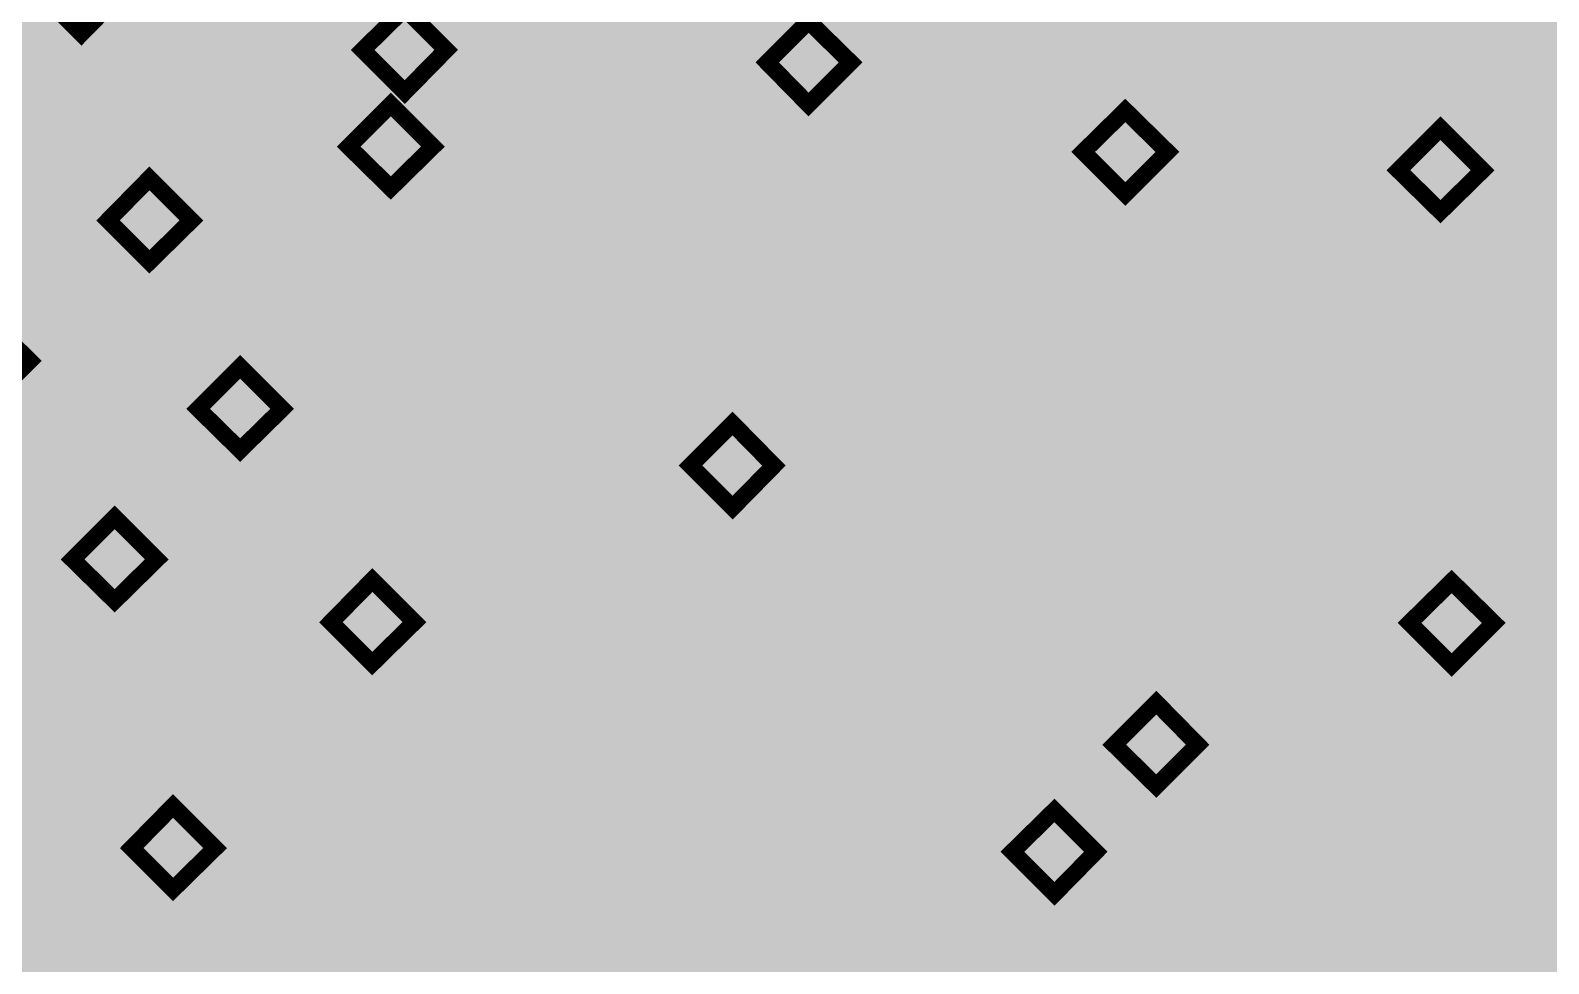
# Model space of a CAD drawing. Header units: millimetres. Extents: x 92 to 588, y 96 to 434.
# Drawn here: x 335.61 to 371.89, y 302.26 to 324.56 of the extents above; entities that cross this region are included whole.
import ezdxf

# ---------------------------------------------------------------- set-up
doc = ezdxf.new("R2010")
doc.units = ezdxf.units.MM
doc.layers.add('H', color=7, linetype='Continuous')
doc.layers.add('P', color=7, linetype='Continuous')

msp = doc.modelspace()

# ---------------------------------------------------------------- hatches: boundary and pattern name
at = {"layer": 'H', "linetype": 'Continuous'}
for points in [[(291.162, 223.903), (291.162, 433.788), (588.166, 433.788), (588.166, 223.903), (291.162, 223.903)], [(336.829, 324.48), (335.824, 325.485), (336.829, 326.49), (337.817, 325.485), (336.829, 324.48)], [(344.555, 323.086), (343.55, 324.092), (344.555, 325.079), (345.543, 324.092), (344.555, 323.086)], [(354.203, 322.786), (353.216, 323.792), (354.203, 324.779), (355.209, 323.792), (354.203, 322.786)], [(337.111, 320.917), (338.293, 323.192), (336.953, 323.192), (336.953, 323.492), (338.593, 323.492), (338.593, 323.104), (337.482, 320.917), (337.111, 320.917)], [(339.74, 320.864), (339.651, 320.864), (339.493, 320.881), (339.422, 320.917), (339.351, 320.952), (339.21, 321.04), (339.157, 321.093), (339.105, 321.163), (338.999, 321.358), (338.946, 321.463), (338.91, 321.587), (338.875, 321.869), (338.875, 322.045), (338.875, 322.204), (338.91, 322.522), (338.946, 322.645), (338.981, 322.786), (339.087, 323.016), (339.157, 323.121), (339.228, 323.227), (339.422, 323.368), (339.528, 323.439), (339.634, 323.492), (339.898, 323.545), (340.039, 323.545), (340.128, 323.545), (340.198, 323.527), (340.269, 323.527), (340.322, 323.509), (340.322, 323.174), (340.269, 323.192), (340.18, 323.227), (340.092, 323.245), (339.986, 323.245), (339.916, 323.245), (339.757, 323.21), (339.634, 323.157), (339.528, 323.086), (339.475, 323.033), (339.422, 322.963), (339.334, 322.839), (339.281, 322.68), (339.246, 322.486), (339.228, 322.381), (339.351, 322.204), (339.228, 322.134), (339.228, 322.098), (339.228, 322.063), (339.228, 321.834), (339.263, 321.622), (339.281, 321.534), (339.299, 321.463), (339.369, 321.34), (339.404, 321.287), (339.493, 321.216), (339.563, 321.163), (339.651, 321.146), (339.74, 321.146), (339.828, 321.146), (339.969, 321.199), (340.039, 321.252), (340.075, 321.287), (340.11, 321.322), (340.145, 321.428), (340.198, 321.587), (340.198, 321.728), (340.198, 321.816), (340.18, 321.94), (340.163, 322.01), (340.145, 322.045), (340.075, 322.151), (340.022, 322.187), (339.986, 322.204), (339.916, 322.257), (339.863, 322.257), (339.792, 322.275), (339.687, 322.275), (339.581, 322.275), (339.457, 322.239), (339.351, 322.204), (339.228, 322.381), (339.351, 322.469), (339.493, 322.522), (339.545, 322.539), (339.687, 322.557), (339.775, 322.557), (339.916, 322.557), (340.039, 322.522), (340.092, 322.504), (340.216, 322.451), (340.269, 322.416), (340.339, 322.345), (340.445, 322.222), (340.48, 322.134), (340.516, 322.045), (340.551, 321.851), (340.551, 321.746), (340.551, 321.657), (340.516, 321.463), (340.48, 321.375), (340.445, 321.305), (340.357, 321.163), (340.304, 321.093), (340.251, 321.04), (340.128, 320.952), (340.057, 320.917), (339.969, 320.881), (339.81, 320.864), (339.74, 320.864)], [(352.316, 320.352), (353.498, 322.645), (352.157, 322.645), (352.157, 322.945), (353.798, 322.945), (353.798, 322.557), (352.686, 320.352), (352.316, 320.352)], [(354.821, 320.299), (354.644, 320.317), (354.468, 320.352), (354.292, 320.387), (354.15, 320.458), (354.15, 320.811), (354.221, 320.793), (354.292, 320.758), (354.362, 320.723), (354.45, 320.687), (354.556, 320.652), (354.644, 320.617), (354.733, 320.617), (354.838, 320.599), (354.944, 320.617), (355.032, 320.634), (355.085, 320.67), (355.174, 320.723), (355.209, 320.758), (355.262, 320.846), (355.297, 320.934), (355.332, 321.058), (355.332, 321.181), (355.332, 321.252), (355.315, 321.358), (355.297, 321.41), (355.279, 321.446), (355.226, 321.516), (355.191, 321.552), (355.156, 321.587), (355.068, 321.64), (355.015, 321.64), (354.891, 321.675), (354.768, 321.675), (354.627, 321.675), (354.486, 321.657), (354.345, 321.64), (354.256, 321.604), (354.256, 322.945), (355.667, 322.945), (355.667, 322.645), (354.591, 322.645), (354.591, 321.957), (354.662, 321.957), (354.768, 321.957), (354.821, 321.957), (355.015, 321.957), (355.156, 321.94), (355.226, 321.922), (355.368, 321.851), (355.42, 321.798), (355.491, 321.746), (355.579, 321.64), (355.615, 321.569), (355.65, 321.481), (355.685, 321.287), (355.685, 321.093), (355.65, 320.917), (355.632, 320.828), (355.597, 320.758), (355.509, 320.617), (355.456, 320.564), (355.403, 320.493), (355.262, 320.405), (355.191, 320.37), (355.103, 320.334), (354.927, 320.299), (354.821, 320.299)], [(357.378, 320.352), (357.378, 320.617), (357.837, 320.617), (357.837, 322.363), (357.378, 322.363), (357.378, 322.592), (357.502, 322.592), (357.696, 322.628), (357.766, 322.663), (357.837, 322.733), (357.89, 322.857), (357.908, 322.945), (358.172, 322.945), (358.172, 320.617), (358.631, 320.617), (358.631, 320.352), (357.378, 320.352)], [(359.707, 320.299), (359.513, 320.334), (359.425, 320.352), (359.23, 320.405), (359.089, 320.458), (359.089, 320.828), (359.248, 320.758), (359.407, 320.67), (359.513, 320.652), (359.689, 320.617), (359.777, 320.599), (359.883, 320.617), (359.989, 320.634), (360.042, 320.652), (360.13, 320.705), (360.165, 320.74), (360.236, 320.828), (360.271, 320.917), (360.289, 320.969), (360.306, 321.075), (360.306, 321.216), (360.289, 321.34), (360.271, 321.375), (360.254, 321.428), (360.201, 321.499), (360.165, 321.516), (360.077, 321.569), (359.989, 321.587), (359.883, 321.604), (359.777, 321.622), (359.619, 321.622), (359.619, 321.904), (359.742, 321.904), (359.848, 321.904), (360.042, 321.957), (360.112, 322.01), (360.148, 322.045), (360.218, 322.116), (360.254, 322.239), (360.271, 322.345), (360.271, 322.381), (360.254, 322.469), (360.236, 322.504), (360.201, 322.539), (360.165, 322.592), (360.13, 322.61), (360.06, 322.663), (359.989, 322.68), (359.901, 322.698), (359.813, 322.698), (359.724, 322.698), (359.636, 322.68), (359.53, 322.645), (359.442, 322.61), (359.372, 322.575), (359.301, 322.539), (359.23, 322.504), (359.195, 322.469), (359.16, 322.839), (359.301, 322.892), (359.477, 322.945), (359.566, 322.963), (359.76, 322.998), (359.848, 322.998), (360.007, 322.998), (360.148, 322.963), (360.218, 322.945), (360.324, 322.892), (360.395, 322.857), (360.448, 322.804), (360.536, 322.698), (360.553, 322.645), (360.589, 322.592), (360.606, 322.451), (360.624, 322.381), (360.606, 322.275), (360.536, 322.081), (360.483, 321.993), (360.412, 321.922), (360.236, 321.816), (360.148, 321.798), (360.218, 321.746), (360.306, 321.71), (360.412, 321.675), (360.483, 321.604), (360.518, 321.569), (360.589, 321.463), (360.624, 321.41), (360.642, 321.358), (360.659, 321.199), (360.659, 321.128), (360.659, 321.04), (360.642, 320.881), (360.606, 320.811), (360.571, 320.74), (360.483, 320.599), (360.43, 320.546), (360.377, 320.493), (360.236, 320.405), (360.165, 320.37), (360.077, 320.334), (359.901, 320.299), (359.707, 320.299)], [(344.22, 320.793), (343.214, 321.781), (344.22, 322.786), (345.225, 321.781), (344.22, 320.793)], [(361.77, 320.652), (360.765, 321.657), (361.77, 322.645), (362.776, 321.657), (361.77, 320.652)], [(369.302, 320.229), (368.297, 321.216), (369.302, 322.222), (370.308, 321.216), (369.302, 320.229)], [(336.018, 320.917), (336.018, 321.41), (336.423, 321.41), (336.423, 320.917), (336.018, 320.917)], [(338.452, 319.029), (337.464, 320.017), (338.452, 321.022), (339.457, 320.017), (338.452, 319.029)], [(342.315, 318.359), (343.497, 320.634), (342.174, 320.634), (342.174, 320.952), (343.814, 320.952), (343.814, 320.564), (342.685, 318.359), (342.315, 318.359)], [(344.837, 318.306), (344.643, 318.306), (344.467, 318.341), (344.29, 318.394), (344.149, 318.447), (344.149, 318.818), (344.22, 318.782), (344.379, 318.712), (344.467, 318.676), (344.555, 318.641), (344.643, 318.623), (344.731, 318.606), (344.837, 318.606), (344.943, 318.606), (345.049, 318.641), (345.084, 318.659), (345.172, 318.729), (345.208, 318.765), (345.278, 318.853), (345.313, 318.941), (345.331, 319.047), (345.349, 319.188), (345.349, 319.258), (345.331, 319.364), (345.313, 319.417), (345.296, 319.453), (345.225, 319.523), (345.208, 319.558), (345.155, 319.594), (345.066, 319.629), (345.014, 319.647), (344.908, 319.664), (344.767, 319.682), (344.625, 319.664), (344.484, 319.647), (344.361, 319.629), (344.255, 319.611), (344.255, 320.952), (345.684, 320.952), (345.684, 320.634), (344.59, 320.634), (344.59, 319.946), (344.661, 319.964), (344.784, 319.964), (344.837, 319.964), (345.014, 319.964), (345.172, 319.929), (345.243, 319.911), (345.366, 319.858), (345.437, 319.805), (345.49, 319.752), (345.596, 319.629), (345.631, 319.558), (345.666, 319.488), (345.701, 319.294), (345.701, 319.188), (345.701, 319.082), (345.666, 318.923), (345.631, 318.835), (345.613, 318.765), (345.525, 318.623), (345.472, 318.553), (345.419, 318.5), (345.278, 318.412), (345.19, 318.377), (345.119, 318.341), (344.925, 318.306), (344.837, 318.306)], [(347.871, 318.306), (347.765, 318.306), (347.571, 318.324), (347.483, 318.359), (347.289, 318.394), (347.165, 318.465), (347.165, 318.835), (347.307, 318.747), (347.483, 318.676), (347.571, 318.641), (347.748, 318.606), (347.836, 318.606), (347.942, 318.606), (348.047, 318.641), (348.1, 318.659), (348.189, 318.712), (348.241, 318.747), (348.294, 318.835), (348.347, 318.923), (348.347, 318.959), (348.383, 319.082), (348.383, 319.223), (348.347, 319.329), (348.33, 319.382), (348.312, 319.417), (348.259, 319.505), (348.224, 319.523), (348.136, 319.576), (348.047, 319.594), (347.942, 319.611), (347.836, 319.611), (347.677, 319.611), (347.677, 319.911), (347.8, 319.911), (347.906, 319.911), (348.1, 319.964), (348.189, 320.017), (348.224, 320.052), (348.277, 320.105), (348.312, 320.229), (348.33, 320.334), (348.33, 320.387), (348.312, 320.476), (348.294, 320.511), (348.277, 320.546), (348.224, 320.599), (348.189, 320.617), (348.118, 320.652), (348.047, 320.687), (347.959, 320.687), (347.871, 320.705), (347.783, 320.687), (347.695, 320.67), (347.589, 320.652), (347.501, 320.617), (347.43, 320.581), (347.36, 320.546), (347.307, 320.511), (347.254, 320.476), (347.236, 320.846), (347.36, 320.899), (347.536, 320.952), (347.624, 320.969), (347.818, 320.987), (347.906, 321.005), (348.065, 320.987), (348.206, 320.969), (348.277, 320.934), (348.4, 320.881), (348.453, 320.846), (348.506, 320.811), (348.594, 320.705), (348.612, 320.652), (348.647, 320.581), (348.682, 320.458), (348.682, 320.37), (348.665, 320.264), (348.594, 320.088), (348.541, 319.999), (348.471, 319.929), (348.294, 319.823), (348.206, 319.788), (348.277, 319.752), (348.383, 319.717), (348.471, 319.664), (348.541, 319.611), (348.594, 319.558), (348.647, 319.47), (348.682, 319.417), (348.7, 319.347), (348.718, 319.206), (348.735, 319.135), (348.718, 319.047), (348.7, 318.888), (348.665, 318.8), (348.63, 318.729), (348.559, 318.606), (348.506, 318.553), (348.435, 318.482), (348.312, 318.394), (348.224, 318.359), (348.153, 318.341), (347.959, 318.306), (347.871, 318.306)], [(349.811, 318.306), (349.705, 318.306), (349.511, 318.324), (349.423, 318.359), (349.247, 318.394), (349.106, 318.465), (349.106, 318.835), (349.247, 318.747), (349.423, 318.676), (349.511, 318.641), (349.705, 318.606), (349.794, 318.606), (349.9, 318.606), (350.005, 318.641), (350.058, 318.659), (350.146, 318.712), (350.182, 318.747), (350.235, 318.835), (350.288, 318.923), (350.305, 318.959), (350.323, 319.082), (350.323, 319.153), (350.323, 319.223), (350.305, 319.329), (350.288, 319.382), (350.252, 319.417), (350.199, 319.505), (350.164, 319.523), (350.094, 319.576), (349.988, 319.594), (349.9, 319.611), (349.776, 319.611), (349.635, 319.611), (349.635, 319.911), (349.741, 319.911), (349.864, 319.911), (350.058, 319.964), (350.129, 320.017), (350.164, 320.052), (350.217, 320.105), (350.27, 320.229), (350.27, 320.334), (350.27, 320.387), (350.252, 320.476), (350.235, 320.511), (350.217, 320.546), (350.164, 320.599), (350.076, 320.652), (349.988, 320.687), (349.917, 320.687), (349.829, 320.705), (349.723, 320.687), (349.635, 320.67), (349.547, 320.652), (349.459, 320.617), (349.37, 320.581), (349.3, 320.546), (349.247, 320.511), (349.194, 320.476), (349.176, 320.846), (349.3, 320.899), (349.476, 320.952), (349.582, 320.969), (349.758, 320.987), (349.847, 321.005), (350.023, 320.987), (350.164, 320.969), (350.217, 320.934), (350.34, 320.881), (350.393, 320.846), (350.446, 320.811), (350.535, 320.705), (350.57, 320.652), (350.587, 320.581), (350.623, 320.458), (350.623, 320.37), (350.623, 320.264), (350.552, 320.088), (350.482, 319.999), (350.411, 319.929), (350.235, 319.823), (350.146, 319.788), (350.235, 319.752), (350.323, 319.717), (350.411, 319.664), (350.499, 319.611), (350.535, 319.558), (350.605, 319.47), (350.623, 319.417), (350.64, 319.347), (350.676, 319.206), (350.676, 319.135), (350.676, 319.047), (350.64, 318.888), (350.623, 318.8), (350.587, 318.729), (350.499, 318.606), (350.446, 318.553), (350.393, 318.482), (350.252, 318.394), (350.164, 318.359), (350.094, 318.341), (349.917, 318.306), (349.811, 318.306)], [(356.214, 320.352), (356.214, 320.846), (356.62, 320.846), (356.62, 320.352), (356.214, 320.352)], [(367.397, 317.794), (368.579, 320.07), (367.256, 320.07), (367.256, 320.37), (368.897, 320.37), (368.897, 319.999), (367.768, 317.794), (367.397, 317.794)], [(369.92, 317.742), (369.726, 317.742), (369.549, 317.777), (369.373, 317.83), (369.232, 317.883), (369.232, 318.253), (369.302, 318.218), (369.373, 318.183), (369.461, 318.147), (369.549, 318.112), (369.637, 318.077), (369.726, 318.059), (369.814, 318.041), (369.92, 318.041), (370.025, 318.041), (370.131, 318.077), (370.167, 318.094), (370.255, 318.165), (370.29, 318.2), (370.361, 318.271), (370.396, 318.377), (370.414, 318.482), (370.431, 318.623), (370.431, 318.676), (370.414, 318.8), (370.378, 318.888), (370.308, 318.959), (370.272, 318.994), (370.237, 319.029), (370.149, 319.064), (370.096, 319.082), (369.99, 319.1), (369.849, 319.117), (369.708, 319.1), (369.567, 319.082), (369.443, 319.064), (369.338, 319.047), (369.338, 320.37), (370.766, 320.37), (370.766, 320.07), (369.673, 320.07), (369.673, 319.382), (369.743, 319.4), (369.867, 319.4), (369.92, 319.4), (370.096, 319.4), (370.255, 319.364), (370.325, 319.347), (370.449, 319.276), (370.519, 319.241), (370.572, 319.188), (370.678, 319.064), (370.713, 318.994), (370.749, 318.923), (370.784, 318.729), (370.784, 318.623), (370.784, 318.518), (370.749, 318.359), (370.713, 318.271), (370.696, 318.183), (370.608, 318.059), (370.555, 317.988), (370.502, 317.936), (370.361, 317.847), (370.272, 317.812), (370.202, 317.777), (370.008, 317.742), (369.92, 317.742)], [(346.213, 318.359), (346.213, 318.853), (346.636, 318.853), (346.636, 318.359), (346.213, 318.359)], [(371.295, 317.794), (371.295, 318.288), (371.719, 318.288), (371.719, 317.794), (371.295, 317.794)], [(352.704, 315.043), (353.886, 317.336), (352.545, 317.336), (352.545, 317.636), (354.186, 317.636), (354.186, 317.248), (353.075, 315.043), (352.704, 315.043)], [(355.332, 314.99), (355.244, 314.99), (355.085, 315.025), (355.015, 315.06), (354.944, 315.078), (354.821, 315.166), (354.75, 315.237), (354.697, 315.307), (354.591, 315.484), (354.556, 315.607), (354.521, 315.731), (354.468, 316.013), (354.468, 316.189), (354.468, 316.348), (354.503, 316.648), (354.539, 316.789), (354.574, 316.93), (354.68, 317.159), (354.75, 317.265), (354.821, 317.353), (355.015, 317.512), (355.121, 317.565), (355.226, 317.618), (355.491, 317.671), (355.632, 317.689), (355.72, 317.671), (355.791, 317.671), (355.861, 317.653), (355.932, 317.636), (355.932, 317.318), (355.861, 317.336), (355.773, 317.353), (355.685, 317.371), (355.579, 317.389), (355.509, 317.371), (355.368, 317.353), (355.226, 317.301), (355.121, 317.212), (355.068, 317.159), (355.015, 317.107), (354.944, 316.965), (354.874, 316.807), (354.838, 316.63), (354.821, 316.524), (354.944, 316.33), (354.821, 316.278), (354.821, 316.225), (354.821, 316.154), (354.821, 316.101), (354.821, 315.978), (354.856, 315.766), (354.874, 315.678), (354.909, 315.59), (354.962, 315.466), (354.997, 315.431), (355.085, 315.343), (355.156, 315.307), (355.244, 315.29), (355.332, 315.272), (355.438, 315.29), (355.562, 315.343), (355.632, 315.396), (355.667, 315.431), (355.703, 315.466), (355.738, 315.554), (355.791, 315.731), (355.791, 315.872), (355.791, 315.942), (355.773, 316.083), (355.756, 316.136), (355.738, 316.189), (355.667, 316.278), (355.615, 316.33), (355.579, 316.348), (355.509, 316.383), (355.473, 316.401), (355.385, 316.419), (355.297, 316.419), (355.174, 316.401), (355.05, 316.383), (354.944, 316.33), (354.821, 316.524), (354.944, 316.595), (355.085, 316.648), (355.156, 316.666), (355.297, 316.701), (355.368, 316.701), (355.509, 316.701), (355.632, 316.666), (355.685, 316.648), (355.809, 316.595), (355.861, 316.542), (355.932, 316.489), (356.038, 316.348), (356.073, 316.278), (356.108, 316.189), (356.144, 315.995), (356.144, 315.784), (356.108, 315.607), (356.091, 315.519), (356.055, 315.431), (355.967, 315.29), (355.914, 315.237), (355.844, 315.184), (355.72, 315.096), (355.65, 315.06), (355.579, 315.025), (355.42, 314.99), (355.332, 314.99)], [(357.766, 315.043), (357.766, 315.307), (358.225, 315.307), (358.225, 317.036), (357.766, 317.036), (357.766, 317.283), (357.89, 317.283), (358.084, 317.318), (358.155, 317.353), (358.19, 317.371), (358.243, 317.424), (358.278, 317.548), (358.296, 317.636), (358.56, 317.636), (358.56, 315.307), (359.019, 315.307), (359.019, 315.043), (357.766, 315.043)], [(359.636, 315.043), (360.818, 317.336), (359.495, 317.336), (359.495, 317.636), (361.135, 317.636), (361.135, 317.248), (360.007, 315.043), (359.636, 315.043)], [(340.621, 314.531), (339.616, 315.519), (340.621, 316.524), (341.627, 315.519), (340.621, 314.531)], [(340.939, 313.173), (342.121, 315.448), (340.798, 315.448), (340.798, 315.766), (342.438, 315.766), (342.438, 315.378), (341.309, 313.173), (340.939, 313.173)], [(343.479, 313.12), (343.32, 313.155), (343.25, 313.173), (343.179, 313.208), (343.056, 313.297), (343.003, 313.349), (342.932, 313.438), (342.826, 313.614), (342.791, 313.738), (342.756, 313.861), (342.72, 314.143), (342.72, 314.32), (342.72, 314.478), (342.756, 314.778), (342.791, 314.919), (342.826, 315.06), (342.932, 315.29), (343.003, 315.396), (343.073, 315.484), (343.25, 315.643), (343.355, 315.695), (343.479, 315.748), (343.726, 315.801), (343.867, 315.801), (343.955, 315.801), (344.026, 315.801), (344.114, 315.784), (344.167, 315.766), (344.167, 315.448), (344.096, 315.466), (344.008, 315.484), (343.92, 315.501), (343.832, 315.519), (343.744, 315.501), (343.602, 315.484), (343.479, 315.431), (343.355, 315.343), (343.303, 315.29), (343.25, 315.237), (343.179, 315.096), (343.126, 314.937), (343.073, 314.743), (343.073, 314.655), (343.179, 314.461), (343.073, 314.408), (343.073, 314.355), (343.073, 314.32), (343.056, 314.284), (343.056, 314.231), (343.073, 314.108), (343.091, 313.896), (343.109, 313.808), (343.144, 313.72), (343.214, 313.596), (343.25, 313.561), (343.32, 313.473), (343.408, 313.438), (343.479, 313.402), (343.567, 313.402), (343.673, 313.42), (343.796, 313.455), (343.867, 313.526), (343.902, 313.561), (343.938, 313.596), (343.99, 313.685), (344.026, 313.861), (344.043, 314.002), (344.043, 314.073), (344.008, 314.214), (343.99, 314.267), (343.973, 314.32), (343.902, 314.408), (343.867, 314.461), (343.832, 314.478), (343.744, 314.514), (343.708, 314.531), (343.62, 314.531), (343.532, 314.549), (343.408, 314.531), (343.303, 314.514), (343.179, 314.461), (343.073, 314.655), (343.197, 314.725), (343.32, 314.778), (343.391, 314.796), (343.532, 314.831), (343.602, 314.831), (343.761, 314.813), (343.867, 314.796), (343.938, 314.778), (344.043, 314.725), (344.114, 314.672), (344.185, 314.619), (344.29, 314.478), (344.326, 314.408), (344.361, 314.32), (344.396, 314.126), (344.396, 313.914), (344.361, 313.738), (344.326, 313.649), (344.29, 313.561), (344.202, 313.42), (344.149, 313.367), (344.096, 313.314), (343.955, 313.226), (343.885, 313.191), (343.814, 313.155), (343.655, 313.12), (343.479, 313.12)], [(346.583, 313.12), (346.583, 313.402), (346.654, 313.42), (346.777, 313.438), (346.813, 313.473), (346.866, 313.508), (346.936, 313.614), (346.971, 313.685), (346.989, 313.755), (347.024, 313.914), (347.042, 314.002), (347.06, 314.214), (347.06, 314.461), (347.06, 314.725), (347.042, 314.937), (347.024, 315.025), (346.989, 315.184), (346.971, 315.254), (346.936, 315.325), (346.866, 315.413), (346.813, 315.466), (346.777, 315.484), (346.654, 315.519), (346.583, 315.519), (346.513, 315.519), (346.389, 315.484), (346.354, 315.466), (346.301, 315.413), (346.231, 315.325), (346.195, 315.254), (346.178, 315.184), (346.142, 315.025), (346.125, 314.919), (346.107, 314.708), (346.107, 314.214), (346.125, 314.02), (346.142, 313.932), (346.178, 313.755), (346.195, 313.685), (346.231, 313.614), (346.301, 313.526), (346.336, 313.473), (346.389, 313.455), (346.513, 313.42), (346.583, 313.402), (346.583, 313.12), (346.478, 313.12), (346.301, 313.173), (346.142, 313.244), (346.001, 313.367), (345.948, 313.455), (345.913, 313.543), (345.825, 313.755), (345.79, 314.002), (345.754, 314.302), (345.754, 314.637), (345.79, 314.937), (345.843, 315.202), (345.913, 315.396), (345.966, 315.484), (346.019, 315.572), (346.142, 315.695), (346.301, 315.766), (346.478, 315.801), (346.583, 315.819), (346.689, 315.801), (346.866, 315.766), (347.024, 315.678), (347.165, 315.554), (347.201, 315.484), (347.254, 315.396), (347.324, 315.184), (347.377, 314.937), (347.412, 314.637), (347.412, 314.461), (347.412, 314.302), (347.377, 314.002), (347.324, 313.738), (347.254, 313.526), (347.201, 313.455), (347.148, 313.367), (347.024, 313.244), (346.866, 313.173), (346.689, 313.12), (346.583, 313.12)], [(347.748, 313.173), (347.748, 313.543), (347.924, 313.702), (348.065, 313.843), (348.224, 314.002), (348.365, 314.161), (348.506, 314.32), (348.718, 314.584), (348.771, 314.69), (348.824, 314.778), (348.876, 314.99), (348.876, 315.078), (348.876, 315.184), (348.841, 315.272), (348.824, 315.307), (348.788, 315.378), (348.753, 315.413), (348.682, 315.466), (348.612, 315.484), (348.524, 315.501), (348.435, 315.519), (348.347, 315.519), (348.259, 315.484), (348.153, 315.466), (348.065, 315.431), (347.995, 315.396), (347.924, 315.36), (347.871, 315.325), (347.818, 315.29), (347.8, 315.66), (347.924, 315.713), (348.1, 315.766), (348.189, 315.784), (348.383, 315.819), (348.471, 315.819), (348.559, 315.819), (348.718, 315.784), (348.859, 315.748), (348.982, 315.66), (349.035, 315.625), (349.088, 315.572), (349.159, 315.466), (349.212, 315.325), (349.229, 315.184), (349.229, 315.096), (349.229, 314.955), (349.194, 314.831), (349.159, 314.69), (349.106, 314.584), (349.035, 314.478), (348.947, 314.355), (348.859, 314.249), (348.753, 314.143), (348.594, 313.967), (348.4, 313.773), (348.206, 313.596), (348.065, 313.473), (349.335, 313.473), (349.335, 313.173), (347.748, 313.173)], [(356.602, 315.043), (356.602, 315.537), (357.008, 315.537), (357.008, 315.043), (356.602, 315.043)], [(352.387, 313.155), (351.381, 314.161), (352.387, 315.166), (353.374, 314.161), (352.387, 313.155)], [(336.565, 311.691), (336.388, 311.691), (336.194, 311.727), (336.035, 311.762), (335.894, 311.833), (335.894, 312.203), (335.965, 312.168), (336.035, 312.132), (336.106, 312.097), (336.194, 312.062), (336.3, 312.027), (336.388, 312.009), (336.476, 311.991), (336.565, 311.991), (336.67, 311.991), (336.776, 312.027), (336.829, 312.044), (336.917, 312.097), (336.953, 312.15), (337.005, 312.221), (337.041, 312.326), (337.076, 312.432), (337.076, 312.556), (337.076, 312.626), (337.058, 312.732), (337.041, 312.785), (337.023, 312.838), (336.97, 312.908), (336.935, 312.926), (336.9, 312.961), (336.794, 313.014), (336.741, 313.032), (336.635, 313.05), (336.512, 313.05), (336.37, 313.05), (336.229, 313.032), (336.088, 313.014), (336, 312.997), (336, 314.32), (337.411, 314.32), (337.411, 314.02), (336.335, 314.02), (336.335, 313.332), (336.388, 313.332), (336.512, 313.349), (336.565, 313.349), (336.759, 313.332), (336.9, 313.314), (336.97, 313.297), (337.094, 313.226), (337.164, 313.191), (337.235, 313.138), (337.323, 313.014), (337.358, 312.944), (337.394, 312.856), (337.429, 312.679), (337.429, 312.468), (337.394, 312.291), (337.376, 312.221), (337.341, 312.132), (337.252, 311.991), (337.2, 311.938), (337.147, 311.885), (337.005, 311.78), (336.935, 311.744), (336.847, 311.727), (336.67, 311.691), (336.565, 311.691)], [(363.235, 311.286), (364.416, 313.561), (363.076, 313.561), (363.076, 313.861), (364.716, 313.861), (364.716, 313.473), (363.605, 311.286), (363.235, 311.286)], [(365.845, 311.233), (365.757, 311.233), (365.598, 311.268), (365.528, 311.286), (365.457, 311.321), (365.334, 311.409), (365.281, 311.462), (365.21, 311.533), (365.104, 311.727), (365.069, 311.833), (365.034, 311.956), (364.998, 312.256), (364.998, 312.415), (364.998, 312.591), (365.034, 312.891), (365.069, 313.032), (365.104, 313.155), (365.21, 313.402), (365.281, 313.508), (365.351, 313.596), (365.528, 313.755), (365.633, 313.808), (365.757, 313.861), (366.004, 313.914), (366.163, 313.914), (366.233, 313.914), (366.321, 313.914), (366.392, 313.896), (366.445, 313.879), (366.445, 313.543), (366.374, 313.579), (366.304, 313.596), (366.215, 313.614), (366.11, 313.614), (366.021, 313.614), (365.88, 313.596), (365.757, 313.526), (365.633, 313.455), (365.58, 313.402), (365.545, 313.349), (365.457, 313.208), (365.404, 313.05), (365.369, 312.856), (365.351, 312.75), (365.457, 312.573), (365.351, 312.503), (365.351, 312.468), (365.351, 312.432), (365.351, 312.397), (365.351, 312.344), (365.351, 312.221), (365.369, 311.991), (365.404, 311.903), (365.422, 311.833), (365.492, 311.709), (365.528, 311.656), (365.598, 311.586), (365.686, 311.55), (365.757, 311.515), (365.845, 311.515), (365.951, 311.515), (366.092, 311.568), (366.163, 311.621), (366.198, 311.656), (366.215, 311.709), (366.268, 311.797), (366.321, 311.974), (366.321, 312.115), (366.321, 312.185), (366.304, 312.326), (366.286, 312.379), (366.251, 312.432), (366.18, 312.52), (366.145, 312.556), (366.11, 312.591), (366.039, 312.626), (365.986, 312.626), (365.898, 312.644), (365.81, 312.644), (365.686, 312.644), (365.58, 312.609), (365.457, 312.573), (365.351, 312.75), (365.475, 312.838), (365.598, 312.891), (365.669, 312.908), (365.81, 312.926), (365.898, 312.926), (366.039, 312.926), (366.163, 312.908), (366.215, 312.891), (366.321, 312.82), (366.392, 312.785), (366.462, 312.732), (366.568, 312.591), (366.604, 312.503), (366.639, 312.432), (366.674, 312.238), (366.674, 312.115), (366.674, 312.027), (366.639, 311.833), (366.604, 311.762), (366.568, 311.674), (366.48, 311.533), (366.427, 311.48), (366.374, 311.409), (366.233, 311.321), (366.163, 311.286), (366.092, 311.268), (365.933, 311.233), (365.845, 311.233)], [(369.108, 311.286), (369.108, 312.168), (369.108, 312.45), (369.108, 313.455), (368.226, 312.45), (369.108, 312.45), (369.108, 312.168), (367.962, 312.168), (367.962, 312.538), (369.126, 313.861), (369.443, 313.861), (369.443, 312.45), (369.743, 312.45), (369.743, 312.168), (369.443, 312.168), (369.443, 311.286), (369.108, 311.286)], [(370.713, 311.233), (370.537, 311.25), (370.466, 311.286), (370.378, 311.321), (370.255, 311.392), (370.184, 311.444), (370.131, 311.497), (370.061, 311.621), (370.025, 311.691), (370.008, 311.762), (369.973, 311.921), (369.973, 311.991), (369.973, 312.097), (370.025, 312.291), (370.078, 312.379), (370.149, 312.468), (370.308, 312.609), (370.414, 312.662), (370.555, 312.52), (370.431, 312.415), (370.396, 312.344), (370.361, 312.273), (370.325, 312.115), (370.325, 312.027), (370.325, 311.903), (370.396, 311.709), (370.466, 311.638), (370.537, 311.568), (370.713, 311.497), (370.819, 311.48), (370.925, 311.497), (371.101, 311.55), (371.172, 311.621), (371.225, 311.691), (371.295, 311.868), (371.295, 311.974), (371.295, 312.044), (371.26, 312.168), (371.243, 312.221), (371.207, 312.273), (371.084, 312.362), (370.996, 312.415), (370.925, 312.45), (370.837, 312.485), (370.731, 312.52), (370.608, 312.573), (370.555, 312.52), (370.414, 312.662), (370.308, 312.732), (370.167, 312.856), (370.131, 312.908), (370.078, 312.979), (370.043, 313.155), (370.025, 313.244), (370.043, 313.314), (370.061, 313.455), (370.114, 313.579), (370.202, 313.685), (370.255, 313.738), (370.308, 313.773), (370.431, 313.843), (370.572, 313.896), (370.731, 313.932), (370.819, 313.932), (370.89, 313.932), (371.049, 313.896), (371.19, 313.861), (371.313, 313.79), (371.384, 313.738), (371.419, 313.702), (371.507, 313.596), (371.56, 313.473), (371.595, 313.332), (371.595, 313.261), (371.578, 313.191), (371.542, 313.014), (371.49, 312.926), (371.437, 312.838), (371.278, 312.714), (371.19, 312.662), (371.066, 312.803), (371.172, 312.926), (371.19, 312.979), (371.225, 313.05), (371.243, 313.191), (371.243, 313.261), (371.243, 313.349), (371.19, 313.491), (371.137, 313.561), (371.101, 313.579), (371.031, 313.632), (370.907, 313.667), (370.802, 313.667), (370.713, 313.667), (370.555, 313.614), (370.502, 313.561), (370.466, 313.543), (370.431, 313.473), (370.378, 313.367), (370.378, 313.279), (370.378, 313.226), (370.414, 313.12), (370.449, 313.067), (370.466, 313.032), (370.572, 312.944), (370.625, 312.908), (370.696, 312.873), (370.784, 312.82), (370.89, 312.785), (370.996, 312.75), (371.066, 312.803), (371.19, 312.662), (371.295, 312.591), (371.472, 312.468), (371.542, 312.397), (371.595, 312.309), (371.648, 312.115), (371.648, 312.009), (371.648, 311.921), (371.613, 311.762), (371.56, 311.638), (371.472, 311.497), (371.419, 311.444), (371.348, 311.392), (371.207, 311.303), (371.066, 311.25), (370.907, 311.233), (370.713, 311.233)], [(344.837, 313.173), (344.837, 313.667), (345.26, 313.667), (345.26, 313.173), (344.837, 313.173)], [(337.623, 310.933), (336.617, 311.921), (337.623, 312.926), (338.628, 311.921), (337.623, 310.933)], [(367.133, 311.286), (367.133, 311.78), (367.538, 311.78), (367.538, 311.286), (367.133, 311.286)], [(343.779, 309.434), (342.791, 310.421), (343.779, 311.427), (344.784, 310.421), (343.779, 309.434)], [(369.567, 309.398), (368.561, 310.404), (369.567, 311.392), (370.572, 310.404), (369.567, 309.398)], [(336.882, 307.246), (336.882, 307.511), (337.341, 307.511), (337.341, 309.24), (336.882, 309.24), (336.882, 309.487), (337.005, 309.487), (337.2, 309.522), (337.27, 309.557), (337.305, 309.575), (337.341, 309.628), (337.394, 309.733), (337.411, 309.839), (337.676, 309.839), (337.676, 307.511), (338.134, 307.511), (338.134, 307.246), (336.882, 307.246)], [(338.999, 307.193), (338.91, 307.211), (338.84, 307.211), (338.769, 307.229), (338.769, 307.564), (338.84, 307.546), (338.928, 307.511), (339.016, 307.493), (339.105, 307.493), (339.193, 307.493), (339.351, 307.529), (339.475, 307.582), (339.598, 307.67), (339.651, 307.723), (339.687, 307.776), (339.775, 307.917), (339.828, 308.075), (339.863, 308.252), (339.863, 308.358), (339.775, 308.552), (339.863, 308.605), (339.881, 308.675), (339.881, 308.71), (339.881, 308.763), (339.881, 308.904), (339.845, 309.116), (339.828, 309.204), (339.81, 309.275), (339.74, 309.398), (339.687, 309.451), (339.651, 309.487), (339.581, 309.557), (339.545, 309.575), (339.457, 309.592), (339.369, 309.592), (339.263, 309.592), (339.14, 309.539), (339.052, 309.487), (339.034, 309.451), (338.999, 309.416), (338.946, 309.31), (338.91, 309.151), (338.893, 309.01), (338.91, 308.922), (338.928, 308.799), (338.946, 308.728), (338.963, 308.693), (339.034, 308.587), (339.069, 308.552), (339.105, 308.534), (339.193, 308.499), (339.228, 308.481), (339.316, 308.463), (339.404, 308.463), (339.528, 308.463), (339.651, 308.499), (339.775, 308.552), (339.863, 308.358), (339.74, 308.269), (339.598, 308.217), (339.545, 308.199), (339.404, 308.181), (339.334, 308.181), (339.193, 308.181), (339.069, 308.217), (339.016, 308.234), (338.893, 308.287), (338.822, 308.34), (338.769, 308.393), (338.664, 308.516), (338.628, 308.605), (338.593, 308.693), (338.558, 308.887), (338.54, 308.993), (338.558, 309.098), (338.575, 309.275), (338.611, 309.363), (338.646, 309.434), (338.734, 309.575), (338.787, 309.645), (338.84, 309.698), (338.981, 309.786), (339.14, 309.857), (339.281, 309.875), (339.369, 309.892), (339.457, 309.875), (339.616, 309.857), (339.687, 309.822), (339.757, 309.786), (339.881, 309.698), (339.951, 309.645), (340.004, 309.575), (340.11, 309.398), (340.145, 309.275), (340.18, 309.151), (340.216, 308.869), (340.233, 308.693), (340.216, 308.534), (340.18, 308.234), (340.145, 308.093), (340.11, 307.952), (340.004, 307.705), (339.934, 307.617), (339.863, 307.511), (339.687, 307.352), (339.581, 307.299), (339.475, 307.246), (339.21, 307.193), (339.069, 307.193), (338.999, 307.193)], [(341.891, 306.999), (343.073, 309.275), (341.733, 309.275), (341.733, 309.592), (343.373, 309.592), (343.373, 309.204), (342.262, 306.999), (341.891, 306.999)], [(344.52, 306.947), (344.431, 306.947), (344.273, 306.982), (344.202, 306.999), (344.132, 307.035), (343.99, 307.123), (343.938, 307.176), (343.885, 307.264), (343.779, 307.44), (343.726, 307.564), (343.691, 307.687), (343.655, 307.97), (343.655, 308.128), (343.655, 308.305), (343.691, 308.605), (343.726, 308.746), (343.761, 308.869), (343.867, 309.116), (343.938, 309.222), (344.008, 309.31), (344.202, 309.469), (344.308, 309.522), (344.414, 309.575), (344.678, 309.628), (344.82, 309.628), (344.908, 309.628), (344.978, 309.628), (345.049, 309.61), (345.102, 309.592), (345.102, 309.257), (345.049, 309.293), (344.961, 309.31), (344.872, 309.328), (344.767, 309.328), (344.696, 309.328), (344.537, 309.31), (344.414, 309.257), (344.29, 309.169), (344.255, 309.116), (344.202, 309.063), (344.114, 308.922), (344.061, 308.763), (344.026, 308.569), (344.008, 308.463), (344.132, 308.287), (344.008, 308.217), (344.008, 308.181), (344.008, 308.146), (344.008, 308.111), (344.008, 308.058), (344.008, 307.934), (344.026, 307.723), (344.061, 307.634), (344.079, 307.546), (344.149, 307.423), (344.185, 307.37), (344.273, 307.299), (344.343, 307.264), (344.431, 307.229), (344.52, 307.229), (344.608, 307.229), (344.749, 307.282), (344.82, 307.352), (344.855, 307.388), (344.89, 307.423), (344.925, 307.511), (344.978, 307.687), (344.978, 307.828), (344.978, 307.899), (344.961, 308.04), (344.943, 308.093), (344.908, 308.146), (344.855, 308.234), (344.802, 308.269), (344.767, 308.305), (344.696, 308.34), (344.643, 308.358), (344.573, 308.358), (344.467, 308.375), (344.361, 308.358), (344.237, 308.322), (344.132, 308.287), (344.008, 308.463), (344.132, 308.552), (344.273, 308.605), (344.326, 308.622), (344.467, 308.658), (344.555, 308.658), (344.696, 308.64), (344.82, 308.622), (344.872, 308.605), (344.996, 308.534), (345.049, 308.499), (345.119, 308.446), (345.225, 308.305), (345.26, 308.234), (345.296, 308.146), (345.331, 307.952), (345.331, 307.846), (345.331, 307.74), (345.296, 307.564), (345.26, 307.476), (345.225, 307.388), (345.137, 307.246), (345.084, 307.193), (345.031, 307.141), (344.908, 307.035), (344.837, 307.017), (344.749, 306.982), (344.59, 306.947), (344.52, 306.947)], [(347.448, 306.947), (347.271, 306.947), (347.077, 306.982), (346.919, 307.035), (346.777, 307.088), (346.777, 307.458), (346.848, 307.423), (346.919, 307.388), (346.989, 307.352), (347.077, 307.317), (347.165, 307.282), (347.254, 307.264), (347.36, 307.246), (347.448, 307.246), (347.554, 307.246), (347.659, 307.282), (347.712, 307.299), (347.783, 307.37), (347.818, 307.405), (347.889, 307.493), (347.924, 307.582), (347.959, 307.687), (347.959, 307.828), (347.959, 307.899), (347.942, 308.005), (347.924, 308.058), (347.906, 308.093), (347.853, 308.164), (347.818, 308.199), (347.765, 308.234), (347.677, 308.269), (347.624, 308.287), (347.518, 308.305), (347.395, 308.322), (347.254, 308.305), (347.113, 308.287), (346.971, 308.269), (346.883, 308.252), (346.883, 309.592), (348.294, 309.592), (348.294, 309.275), (347.218, 309.275), (347.218, 308.587), (347.271, 308.605), (347.395, 308.605), (347.448, 308.605), (347.642, 308.605), (347.783, 308.569), (347.853, 308.552), (347.977, 308.499), (348.047, 308.446), (348.1, 308.393), (348.206, 308.269), (348.241, 308.199), (348.277, 308.128), (348.312, 307.934), (348.312, 307.828), (348.312, 307.723), (348.277, 307.564), (348.259, 307.476), (348.224, 307.405), (348.136, 307.264), (348.083, 307.193), (348.03, 307.141), (347.889, 307.052), (347.818, 307.017), (347.73, 306.982), (347.554, 306.947), (347.448, 306.947)], [(348.7, 306.999), (348.7, 307.37), (348.859, 307.529), (349.018, 307.67), (349.159, 307.828), (349.317, 307.987), (349.459, 308.146), (349.653, 308.411), (349.723, 308.499), (349.758, 308.605), (349.811, 308.799), (349.829, 308.904), (349.811, 309.01), (349.794, 309.098), (349.776, 309.134), (349.723, 309.204), (349.705, 309.24), (349.635, 309.275), (349.564, 309.31), (349.476, 309.328), (349.388, 309.345), (349.282, 309.328), (349.194, 309.31), (349.106, 309.293), (349.018, 309.257), (348.947, 309.222), (348.876, 309.187), (348.806, 309.151), (348.771, 309.116), (348.753, 309.487), (348.859, 309.539), (349.053, 309.592), (349.141, 309.61), (349.317, 309.645), (349.494, 309.645), (349.653, 309.61), (349.794, 309.557), (349.917, 309.487), (349.97, 309.451), (350.023, 309.398), (350.094, 309.293), (350.146, 309.151), (350.182, 309.01), (350.182, 308.922), (350.164, 308.781), (350.146, 308.64), (350.111, 308.516), (350.041, 308.411), (349.97, 308.305), (349.882, 308.181), (349.794, 308.075), (349.705, 307.97), (349.529, 307.793), (349.335, 307.599), (349.141, 307.423), (349.018, 307.299), (350.288, 307.299), (350.288, 306.999), (348.7, 306.999)], [(362.511, 306.506), (361.506, 307.493), (362.511, 308.499), (363.499, 307.493), (362.511, 306.506)], [(335.718, 307.246), (335.718, 307.74), (336.124, 307.74), (336.124, 307.246), (335.718, 307.246)], [(362.829, 305.147), (364.011, 307.423), (362.67, 307.423), (362.67, 307.74), (364.31, 307.74), (364.31, 307.352), (363.199, 305.147), (362.829, 305.147)], [(365.457, 305.094), (365.369, 305.094), (365.21, 305.13), (365.14, 305.147), (365.069, 305.183), (364.945, 305.271), (364.875, 305.324), (364.822, 305.412), (364.716, 305.588), (364.681, 305.712), (364.646, 305.835), (364.593, 306.118), (364.593, 306.453), (364.628, 306.753), (364.663, 306.894), (364.699, 307.017), (364.804, 307.264), (364.875, 307.37), (364.963, 307.458), (365.14, 307.617), (365.245, 307.67), (365.351, 307.723), (365.616, 307.776), (365.757, 307.776), (365.845, 307.776), (365.916, 307.776), (365.986, 307.758), (366.057, 307.74), (366.057, 307.405), (365.986, 307.44), (365.898, 307.458), (365.81, 307.476), (365.704, 307.476), (365.633, 307.476), (365.492, 307.458), (365.351, 307.405), (365.245, 307.317), (365.192, 307.264), (365.14, 307.211), (365.069, 307.07), (364.998, 306.911), (364.963, 306.717), (364.945, 306.611), (365.069, 306.435), (364.945, 306.364), (364.945, 306.294), (364.945, 306.259), (364.945, 306.206), (364.945, 306.082), (364.981, 305.871), (364.998, 305.782), (365.034, 305.694), (365.087, 305.571), (365.14, 305.518), (365.21, 305.447), (365.281, 305.412), (365.369, 305.377), (365.457, 305.377), (365.563, 305.377), (365.686, 305.43), (365.757, 305.5), (365.792, 305.535), (365.827, 305.571), (365.88, 305.659), (365.916, 305.835), (365.916, 305.976), (365.916, 306.047), (365.898, 306.188), (365.88, 306.241), (365.863, 306.294), (365.792, 306.382), (365.739, 306.417), (365.704, 306.453), (365.633, 306.488), (365.598, 306.506), (365.51, 306.506), (365.422, 306.523), (365.298, 306.506), (365.175, 306.47), (365.069, 306.435), (364.945, 306.611), (365.087, 306.7), (365.21, 306.753), (365.281, 306.77), (365.422, 306.805), (365.492, 306.805), (365.633, 306.788), (365.757, 306.77), (365.81, 306.753), (365.933, 306.682), (365.986, 306.647), (366.057, 306.594), (366.163, 306.453), (366.198, 306.382), (366.233, 306.294), (366.268, 306.1), (366.268, 305.994), (366.268, 305.888), (366.233, 305.712), (366.215, 305.624), (366.18, 305.535), (366.092, 305.394), (366.039, 305.341), (365.969, 305.288), (365.845, 305.183), (365.775, 305.165), (365.704, 305.13), (365.545, 305.094), (365.457, 305.094)], [(368.385, 305.094), (368.209, 305.094), (368.032, 305.13), (367.856, 305.183), (367.715, 305.236), (367.715, 305.606), (367.785, 305.571), (367.926, 305.5), (368.015, 305.465), (368.12, 305.43), (368.209, 305.412), (368.297, 305.394), (368.403, 305.394), (368.491, 305.394), (368.597, 305.43), (368.65, 305.447), (368.738, 305.518), (368.773, 305.553), (368.826, 305.641), (368.861, 305.729), (368.897, 305.835), (368.897, 305.976), (368.897, 306.047), (368.879, 306.153), (368.861, 306.206), (368.844, 306.241), (368.791, 306.312), (368.755, 306.347), (368.72, 306.382), (368.632, 306.417), (368.579, 306.435), (368.456, 306.453), (368.332, 306.47), (368.191, 306.453), (368.05, 306.435), (367.909, 306.417), (367.821, 306.4), (367.821, 307.74), (369.232, 307.74), (369.232, 307.423), (368.156, 307.423), (368.156, 306.735), (368.209, 306.753), (368.332, 306.753), (368.385, 306.753), (368.579, 306.753), (368.72, 306.717), (368.791, 306.7), (368.914, 306.647), (368.985, 306.594), (369.055, 306.541), (369.144, 306.417), (369.179, 306.347), (369.214, 306.276), (369.249, 306.082), (369.249, 305.976), (369.249, 305.871), (369.214, 305.712), (369.196, 305.624), (369.161, 305.553), (369.073, 305.412), (369.02, 305.341), (368.967, 305.288), (368.826, 305.2), (368.755, 305.165), (368.667, 305.13), (368.491, 305.094), (368.385, 305.094)], [(370.66, 305.147), (370.66, 306.029), (370.66, 306.312), (370.66, 307.317), (369.779, 306.312), (370.66, 306.312), (370.66, 306.029), (369.514, 306.029), (369.514, 306.4), (370.66, 307.74), (370.996, 307.74), (370.996, 306.312), (371.295, 306.312), (371.295, 306.029), (370.996, 306.029), (370.996, 305.147), (370.66, 305.147)], [(345.79, 306.999), (345.79, 307.493), (346.195, 307.493), (346.195, 306.999), (345.79, 306.999)], [(351.505, 304.742), (352.704, 307.017), (351.364, 307.017), (351.364, 307.335), (353.004, 307.335), (353.004, 306.947), (351.875, 304.742), (351.505, 304.742)], [(354.133, 304.689), (354.045, 304.689), (353.886, 304.724), (353.815, 304.742), (353.745, 304.777), (353.621, 304.865), (353.568, 304.918), (353.498, 304.989), (353.392, 305.183), (353.357, 305.306), (353.321, 305.412), (353.286, 305.712), (353.286, 305.871), (353.286, 306.047), (353.321, 306.347), (353.357, 306.488), (353.392, 306.611), (353.498, 306.858), (353.568, 306.964), (353.639, 307.052), (353.815, 307.211), (353.921, 307.264), (354.045, 307.317), (354.292, 307.37), (354.433, 307.37), (354.521, 307.37), (354.609, 307.37), (354.68, 307.352), (354.733, 307.335), (354.733, 306.999), (354.662, 307.035), (354.591, 307.052), (354.486, 307.07), (354.397, 307.07), (354.309, 307.07), (354.168, 307.052), (354.045, 306.999), (353.921, 306.911), (353.868, 306.858), (353.833, 306.805), (353.745, 306.664), (353.692, 306.506), (353.657, 306.312), (353.639, 306.206), (353.745, 306.029), (353.639, 305.959), (353.639, 305.923), (353.639, 305.888), (353.639, 305.677), (353.657, 305.447), (353.692, 305.377), (353.71, 305.288), (353.78, 305.165), (353.815, 305.112), (353.886, 305.042), (353.974, 305.006), (354.045, 304.971), (354.133, 304.971), (354.239, 304.971), (354.362, 305.024), (354.45, 305.077), (354.468, 305.112), (354.503, 305.165), (354.556, 305.253), (354.591, 305.43), (354.609, 305.571), (354.609, 305.641), (354.591, 305.782), (354.556, 305.835), (354.539, 305.888), (354.468, 305.976), (354.433, 306.012), (354.397, 306.047), (354.309, 306.082), (354.274, 306.082), (354.186, 306.1), (354.098, 306.1), (353.974, 306.1), (353.868, 306.065), (353.745, 306.029), (353.639, 306.206), (353.762, 306.294), (353.886, 306.347), (353.956, 306.364), (354.098, 306.382), (354.168, 306.4), (354.327, 306.382), (354.433, 306.364), (354.503, 306.347), (354.609, 306.276), (354.68, 306.241), (354.75, 306.188), (354.856, 306.047), (354.891, 305.959), (354.927, 305.888), (354.962, 305.694), (354.962, 305.588), (354.962, 305.483), (354.927, 305.306), (354.891, 305.218), (354.856, 305.13), (354.768, 304.989), (354.715, 304.936), (354.662, 304.865), (354.521, 304.777), (354.45, 304.742), (354.38, 304.724), (354.221, 304.689), (354.133, 304.689)], [(357.184, 304.689), (357.096, 304.689), (356.937, 304.724), (356.867, 304.742), (356.796, 304.777), (356.673, 304.865), (356.62, 304.918), (356.549, 304.989), (356.444, 305.183), (356.408, 305.306), (356.373, 305.412), (356.338, 305.712), (356.32, 305.871), (356.338, 306.047), (356.373, 306.347), (356.391, 306.488), (356.444, 306.611), (356.549, 306.858), (356.602, 306.964), (356.69, 307.052), (356.867, 307.211), (356.973, 307.264), (357.096, 307.317), (357.343, 307.37), (357.484, 307.37), (357.572, 307.37), (357.643, 307.37), (357.714, 307.352), (357.784, 307.335), (357.784, 306.999), (357.714, 307.035), (357.625, 307.052), (357.537, 307.07), (357.449, 307.07), (357.361, 307.07), (357.22, 307.052), (357.079, 306.999), (356.973, 306.911), (356.92, 306.858), (356.867, 306.805), (356.796, 306.664), (356.726, 306.506), (356.69, 306.312), (356.69, 306.206), (356.796, 306.029), (356.69, 305.959), (356.673, 305.923), (356.673, 305.888), (356.673, 305.853), (356.673, 305.8), (356.673, 305.677), (356.708, 305.447), (356.726, 305.377), (356.761, 305.288), (356.814, 305.165), (356.867, 305.112), (356.937, 305.042), (357.008, 305.006), (357.096, 304.971), (357.184, 304.971), (357.29, 304.971), (357.414, 305.024), (357.484, 305.077), (357.52, 305.112), (357.555, 305.165), (357.608, 305.253), (357.643, 305.43), (357.661, 305.571), (357.643, 305.641), (357.625, 305.782), (357.608, 305.835), (357.59, 305.888), (357.52, 305.976), (357.467, 306.012), (357.449, 306.047), (357.361, 306.082), (357.325, 306.082), (357.237, 306.1), (357.149, 306.1), (357.026, 306.1), (356.902, 306.065), (356.796, 306.029), (356.69, 306.206), (356.814, 306.294), (356.937, 306.347), (357.008, 306.364), (357.149, 306.382), (357.22, 306.4), (357.361, 306.382), (357.484, 306.364), (357.537, 306.347), (357.661, 306.276), (357.731, 306.241), (357.784, 306.188), (357.89, 306.047), (357.943, 305.959), (357.96, 305.888), (357.996, 305.694), (357.996, 305.483), (357.96, 305.306), (357.943, 305.218), (357.908, 305.13), (357.819, 304.989), (357.766, 304.936), (357.696, 304.865), (357.572, 304.777), (357.502, 304.742), (357.431, 304.724), (357.273, 304.689), (357.184, 304.689)], [(359.125, 304.689), (359.036, 304.689), (358.878, 304.724), (358.807, 304.742), (358.737, 304.777), (358.613, 304.865), (358.56, 304.918), (358.49, 304.989), (358.384, 305.183), (358.349, 305.306), (358.313, 305.412), (358.278, 305.712), (358.278, 305.871), (358.278, 306.047), (358.313, 306.347), (358.349, 306.488), (358.384, 306.611), (358.49, 306.858), (358.56, 306.964), (358.631, 307.052), (358.807, 307.211), (358.913, 307.264), (359.036, 307.317), (359.283, 307.37), (359.442, 307.37), (359.513, 307.37), (359.601, 307.37), (359.671, 307.352), (359.724, 307.335), (359.724, 306.999), (359.654, 307.035), (359.583, 307.052), (359.477, 307.07), (359.389, 307.07), (359.301, 307.07), (359.16, 307.052), (359.036, 306.999), (358.913, 306.911), (358.86, 306.858), (358.825, 306.805), (358.737, 306.664), (358.684, 306.506), (358.648, 306.312), (358.631, 306.206), (358.737, 306.029), (358.631, 305.959), (358.631, 305.923), (358.631, 305.888), (358.631, 305.677), (358.648, 305.447), (358.684, 305.377), (358.701, 305.288), (358.772, 305.165), (358.807, 305.112), (358.878, 305.042), (358.966, 305.006), (359.036, 304.971), (359.125, 304.971), (359.23, 304.971), (359.354, 305.024), (359.442, 305.077), (359.477, 305.112), (359.495, 305.165), (359.548, 305.253), (359.601, 305.43), (359.601, 305.571), (359.601, 305.641), (359.583, 305.782), (359.548, 305.835), (359.53, 305.888), (359.46, 305.976), (359.425, 306.012), (359.389, 306.047), (359.319, 306.082), (359.266, 306.082), (359.178, 306.1), (359.089, 306.1), (358.966, 306.1), (358.86, 306.065), (358.737, 306.029), (358.631, 306.206), (358.754, 306.294), (358.878, 306.347), (358.948, 306.364), (359.089, 306.382), (359.16, 306.4), (359.319, 306.382), (359.425, 306.364), (359.495, 306.347), (359.601, 306.276), (359.671, 306.241), (359.742, 306.188), (359.848, 306.047), (359.883, 305.959), (359.918, 305.888), (359.954, 305.694), (359.954, 305.588), (359.954, 305.483), (359.918, 305.306), (359.883, 305.218), (359.848, 305.13), (359.76, 304.989), (359.707, 304.936), (359.654, 304.865), (359.513, 304.777), (359.442, 304.742), (359.372, 304.724), (359.213, 304.689), (359.125, 304.689)], [(339.016, 304.036), (338.029, 305.024), (339.016, 306.029), (340.022, 305.024), (339.016, 304.036)], [(360.077, 303.93), (359.072, 304.936), (360.077, 305.923), (361.065, 304.936), (360.077, 303.93)], [(366.727, 305.147), (366.727, 305.641), (367.15, 305.641), (367.15, 305.147), (366.727, 305.147)], [(339.351, 302.678), (340.533, 304.971), (339.193, 304.971), (339.193, 305.271), (340.833, 305.271), (340.833, 304.883), (339.722, 302.678), (339.351, 302.678)], [(341.962, 302.625), (341.891, 302.625), (341.733, 302.66), (341.645, 302.696), (341.574, 302.713), (341.45, 302.801), (341.398, 302.872), (341.327, 302.943), (341.239, 303.119), (341.186, 303.242), (341.151, 303.366), (341.115, 303.648), (341.115, 303.824), (341.115, 303.983), (341.151, 304.283), (341.186, 304.424), (341.221, 304.565), (341.327, 304.795), (341.398, 304.9), (341.468, 304.989), (341.645, 305.147), (341.768, 305.2), (341.874, 305.253), (342.138, 305.306), (342.28, 305.324), (342.368, 305.324), (342.438, 305.306), (342.509, 305.306), (342.562, 305.288), (342.562, 304.953), (342.491, 304.971), (342.421, 304.989), (342.332, 305.006), (342.227, 305.024), (342.156, 305.024), (341.997, 304.989), (341.874, 304.936), (341.75, 304.848), (341.697, 304.795), (341.662, 304.742), (341.574, 304.601), (341.521, 304.442), (341.486, 304.265), (341.468, 304.16), (341.574, 303.966), (341.468, 303.913), (341.468, 303.877), (341.468, 303.842), (341.468, 303.613), (341.486, 303.401), (341.521, 303.313), (341.539, 303.225), (341.609, 303.101), (341.645, 303.066), (341.715, 302.995), (341.803, 302.943), (341.874, 302.925), (341.98, 302.907), (342.068, 302.925), (342.209, 302.978), (342.28, 303.031), (342.315, 303.066), (342.332, 303.101), (342.385, 303.189), (342.438, 303.366), (342.438, 303.507), (342.438, 303.578), (342.421, 303.719), (342.403, 303.772), (342.368, 303.824), (342.315, 303.913), (342.262, 303.966), (342.227, 303.983), (342.156, 304.018), (342.103, 304.036), (342.015, 304.054), (341.927, 304.054), (341.821, 304.036), (341.697, 304.018), (341.574, 303.966), (341.468, 304.16), (341.592, 304.23), (341.733, 304.283), (341.786, 304.301), (341.927, 304.336), (342.015, 304.336), (342.156, 304.336), (342.28, 304.301), (342.332, 304.283), (342.456, 304.23), (342.509, 304.177), (342.579, 304.124), (342.685, 303.983), (342.72, 303.913), (342.756, 303.824), (342.791, 303.63), (342.791, 303.525), (342.791, 303.419), (342.756, 303.242), (342.72, 303.154), (342.685, 303.066), (342.597, 302.925), (342.544, 302.872), (342.491, 302.819), (342.368, 302.731), (342.28, 302.696), (342.209, 302.66), (342.05, 302.625), (341.962, 302.625)], [(344.343, 302.678), (345.525, 304.971), (344.185, 304.971), (344.185, 305.271), (345.825, 305.271), (345.825, 304.883), (344.714, 302.678), (344.343, 302.678)], [(346.284, 302.678), (347.465, 304.971), (346.125, 304.971), (346.125, 305.271), (347.765, 305.271), (347.765, 304.883), (346.654, 302.678), (346.284, 302.678)], [(355.403, 304.742), (355.403, 305.236), (355.826, 305.236), (355.826, 304.742), (355.403, 304.742)], [(343.25, 302.678), (343.25, 303.172), (343.655, 303.172), (343.655, 302.678), (343.25, 302.678)]]:
    msp.add_hatch(color=7, dxfattribs=at).paths.add_polyline_path(points)

# ---------------------------------------------------------------- linework, layer by layer
at = {"layer": 'P', "color": 7, "const_width": 0.4}
for points in [[(335.824, 325.485), (336.829, 324.48), (337.817, 325.485), (336.829, 326.49), (335.824, 325.485), (335.824, 325.485)], [(343.55, 324.092), (344.555, 323.086), (345.543, 324.092), (344.555, 325.079), (343.55, 324.092), (343.55, 324.092)], [(353.216, 323.792), (354.203, 322.786), (355.209, 323.792), (354.203, 324.779), (353.216, 323.792), (353.216, 323.792)], [(343.214, 321.781), (344.22, 320.793), (345.225, 321.781), (344.22, 322.786), (343.214, 321.781), (343.214, 321.781)], [(360.765, 321.657), (361.77, 320.652), (362.776, 321.657), (361.77, 322.645), (360.765, 321.657), (360.765, 321.657)], [(368.297, 321.216), (369.302, 320.229), (370.308, 321.216), (369.302, 322.222), (368.297, 321.216), (368.297, 321.216)], [(337.464, 320.017), (338.452, 319.029), (339.457, 320.017), (338.452, 321.022), (337.464, 320.017), (337.464, 320.017)], [(333.584, 316.666), (334.589, 315.66), (335.594, 316.666), (334.589, 317.653), (333.584, 316.666), (333.584, 316.666)], [(339.616, 315.519), (340.621, 314.531), (341.627, 315.519), (340.621, 316.524), (339.616, 315.519), (339.616, 315.519)], [(351.381, 314.161), (352.387, 313.155), (353.374, 314.161), (352.387, 315.166), (351.381, 314.161), (351.381, 314.161)], [(336.617, 311.921), (337.623, 310.933), (338.628, 311.921), (337.623, 312.926), (336.617, 311.921), (336.617, 311.921)], [(342.791, 310.421), (343.779, 309.434), (344.784, 310.421), (343.779, 311.427), (342.791, 310.421), (342.791, 310.421)], [(368.561, 310.404), (369.567, 309.398), (370.572, 310.404), (369.567, 311.392), (368.561, 310.404), (368.561, 310.404)], [(361.506, 307.493), (362.511, 306.506), (363.499, 307.493), (362.511, 308.499), (361.506, 307.493), (361.506, 307.493)], [(338.029, 305.024), (339.016, 304.036), (340.022, 305.024), (339.016, 306.029), (338.029, 305.024), (338.029, 305.024)], [(359.072, 304.936), (360.077, 303.93), (361.065, 304.936), (360.077, 305.923), (359.072, 304.936), (359.072, 304.936)]]:
    msp.add_lwpolyline(points, dxfattribs=at)

doc.saveas('drawing.dxf')
